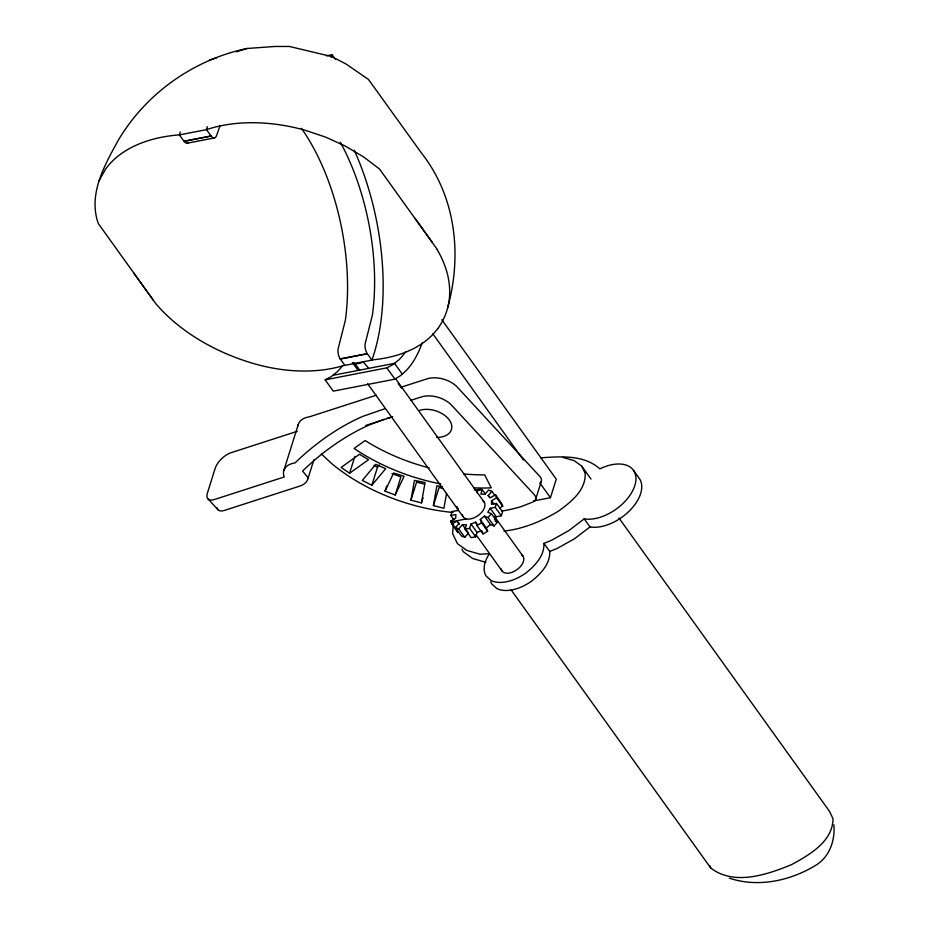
<?xml version="1.0" encoding="UTF-8"?>
<svg xmlns="http://www.w3.org/2000/svg" width="929" height="929" viewBox="0 0 929 929"><rect width="100%" height="100%" fill="white"/><g stroke="black" fill="none" stroke-linecap="round" stroke-linejoin="round"><path stroke-width="1.39" d="M833.87 824.778C835.287 840.687 829.26 857.804 814.756 865.874C789.65 880.959 757.646 887.729 729.335 878.137M494.925 495.552L491.894 491.325L488.143 495.563L490.431 497.758L495.494 494.785L496.632 497.781L491.569 500.754L491.487 504.342L496.504 503.425L502.577 511.879L501.288 515.816L496.272 516.733L494.46 519.752M540.678 457.823C560.535 456.464 583.993 454.548 599.867 468.866A36.637 21.53 -35.7 0 1 634.832 485.542A36.637 21.53 -35.7 0 1 584.19 518.858L568.815 530.622L551.327 540.399L543.941 543.372C544.557 555.67 535.139 565.575 526.197 572.775A34.106 20.043 -35.7 0 1 490.976 580.428L486.111 576.038A34.106 20.043 -35.7 0 1 489.455 553.672L480.072 554.241L466.846 550.433L457.323 543.511L452.574 533.443L453.329 524.966L454.78 527.173M543.941 543.372L549.736 551.443C550.351 563.74 540.933 573.646 531.992 580.846A34.106 20.043 -35.7 0 1 496.771 588.498L491.905 584.12A34.106 20.043 -35.7 0 1 490.756 581.775M410.932 500.197L414.439 480.398L425.064 482.511L421.464 502.891L410.932 500.197L416.598 482.105L424.507 484.125M446.57 493.334L443.923 508.279L433.402 505.585L436.897 485.786L442.216 486.842M447.581 308.091C462.247 255.208 455.965 196.669 421.255 152.751L368.499 79.476L346.099 64.02L331.607 56.53L289.465 46.485L275.181 46.45L247.079 48.482L236.163 51.827M247.079 48.482C193.673 59.607 146.05 93.353 118.238 140.314C104.512 165.327 87.907 194.3 98.311 223.575L155.596 303.388A150.974 96.233 17.4 0 0 255.568 364.11A123.243 78.559 17.4 0 0 342.766 365.794L374.004 359.697A123.243 78.559 17.4 0 0 437.664 328.669M331.188 57.435L332.048 54.718L326.439 55.81M283.809 470.597L298.267 424.483M307.94 478.737L313.886 459.75M349.583 473.233L368.511 459.704L359.488 454.293L341.117 467.426L349.583 473.233L354.855 456.429M371.844 485.24L385.674 468.704L375.757 464.349L362.322 480.409L371.844 485.24L377.522 467.148L379.357 464.941M385.036 491.174L393.641 473L404.069 476.287L395.197 495.006L385.036 491.174L386.65 486.006M395.197 495.006L400.875 476.914L391.968 473.558M421.464 502.891L423.078 497.723M433.402 505.585L439.069 487.481L443.017 488.503M535.603 499.512L541.27 481.408M533.629 500.952L550.456 497.689L556.25 479.167L441.809 319.739M453.863 519.706L450.82 515.479L452.109 511.542L457.126 510.625L458.345 508.616M481.791 530.622L477.088 532.445L475.66 536.811L471.131 537.636L465.057 529.182L466.497 524.815L462.456 524.595L458.705 528.833L455.442 527.579L459.193 523.341L456.905 521.146L451.842 524.119L457.916 532.572L457.056 530.343M477.03 492.742L477.75 490.558L482.267 489.734L485.31 493.961M475.66 536.811L469.586 528.346L471.015 523.991L475.718 522.168L477.239 524.281M482.267 489.734L480.839 494.089L484.868 494.309L488.619 490.071L491.894 491.325M501.288 515.816L495.215 507.362L496.504 503.425M220.115 125.45L216.666 135.32A8.059 4.018 79 0 1 211.51 136.586L206.482 129.654A175.476 87.454 79 0 1 207.318 126.692M98.799 181.352L105.546 169.136A133.648 85.189 17.4 0 1 179.425 134.879L206.482 129.654A133.648 85.189 17.4 0 1 305.409 130.327L325.905 137.225L345.402 146.132L363.402 156.804L379.462 168.95L436.758 248.763M495.215 507.362L490.198 508.279L487.783 512.297L491.406 513.679L497.479 522.133L494.1 525.965L490.466 524.571L484.404 516.118L480.281 519.485L481.547 522.806L487.62 531.26L483.057 533.943L476.983 525.489L475.718 522.168M455.442 527.579L461.504 536.033L464.779 537.287L468.53 533.049M484.404 516.118L488.027 517.499L491.406 513.679M487.62 531.26L486.355 527.939L490.466 524.571M633.578 470.457L639.373 478.528A36.637 21.53 -35.7 0 1 629.142 511.182A36.637 21.53 -35.7 0 1 589.996 526.929L574.61 538.692L557.121 548.47L549.736 551.443M342.209 366.096A124.277 61.941 79 0 1 336.983 372.006L331.27 376.605L325.138 379.833L333.267 391.144L394.964 379.16L400.922 375.351L406.472 370.276A134.728 67.143 79 0 0 422.184 342.871M451.842 524.119L450.704 521.123L455.756 518.15L455.837 514.561L450.82 515.479M499.663 508.024L502.705 506.235L501.555 503.239L495.494 494.785M476.983 525.489L481.547 522.806M325.138 379.833L386.836 367.849L392.967 364.621L398.68 360.022A124.277 61.941 79 0 0 405.532 351.859M384.107 419.304L370.23 424.553A133.335 68.746 -42.7 0 0 302.564 471.049L308.138 477.831A21.344 13.598 17.4 0 1 299.904 486.053L224.365 510.439A12.704 6.549 -42.7 0 1 217.014 507.629M376.384 395.197L309.485 416.796A20.74 13.227 17.4 0 0 297.954 426.005M400.968 387.254L426.91 378.881A22.47 14.318 17.4 0 1 457.509 387.358L539.842 476.438A8.64 5.504 17.4 0 1 539.97 483.103M297.28 431.311L231.321 452.609A15.99 8.245 -42.7 0 0 215.156 468.402L207.318 493.404A12.704 6.549 -42.7 0 0 214.309 499.547L284.204 476.983A20.74 13.227 17.4 0 1 295.039 462.909A133.335 68.746 -42.7 0 1 362.693 416.413L385.163 408.621M410.548 400.422L421.243 396.973A22.47 14.318 17.4 0 1 451.831 405.45L534.175 494.542A8.64 5.504 17.4 0 1 532.886 501.997L521.483 506.491A152.159 96.988 17.4 0 1 501.997 511.055M365.817 425.447L392.688 416.773L386.58 418.514M209.42 60.037L216.678 57.819M180.272 131.953A175.476 87.454 79 0 0 179.436 134.902L183.954 141.196L210.999 135.948M184.093 141.371L211.138 136.11M187.193 143.217L214.239 137.956M340.211 358.873L367.257 353.624M301.426 128.33A159.207 79.337 79 0 1 345.356 320.319L338.388 347.841A8.059 4.018 79 0 0 339.851 358.327L340.339 359.07L367.385 353.81L371.902 360.104A175.476 87.454 79 0 0 354.297 150.289M332.861 375.328L394.546 363.344L402.28 374.108M450.995 521.889L466.463 518.881M465.057 529.182L469.586 528.346M503.994 531.086C523.364 528.949 541.77 521.274 558.317 511.217C570.778 502.229 585.793 490.535 585.212 473.546L581.717 466.126L574.168 460.633L563.09 457.451M474.278 489.955L481.303 489.258M485.867 562.312L472.64 558.503L463.118 551.582L461.922 549.062M352.985 362.682L355.029 363.471A12.82 7.537 -35.7 0 0 363.355 361.95L368.662 368.372M495.064 521.215L497.479 522.133M373.946 465.336L377.522 467.148M511.171 589.95L710.778 868.046C734.165 886.045 767.006 874.7 791.496 864.655C809.298 854.959 832.686 841.732 833.034 818.809L829.539 811.389L618.923 517.976M321.353 453.944L332.176 464.001A152.159 96.988 17.4 0 0 453.062 512.471M208.154 499.082L218.222 509.963M183.954 141.196L184.465 141.847A8.059 4.018 79 0 0 188.622 142.439M153.285 300.16L133.741 273.091M332.048 54.718L335.404 59.398M415.124 218.431L432.24 242.283M581.717 466.126L591.018 479.085M584.19 518.858L589.996 526.929M432.809 333.79L523.375 459.96M540.295 483.533L550.456 497.689M496.446 497.665L502.705 506.235M488.143 495.563L489.664 497.677M491.569 500.754L493.845 503.924M490.198 508.279L496.272 516.733M395.406 378.44L484.183 502.124M494.449 516.431L523.039 556.25M398.204 383.514L401.583 388.229M386.836 367.849L394.964 379.16M488.027 517.499L494.1 525.965M480.281 519.485L486.355 527.939M471.015 523.991L477.088 532.445M352.393 362.484L357.468 369.556M367.617 383.689L463.153 516.791M475.95 534.616L502.008 570.917M462.456 524.595L467.775 531.992M456.905 521.146L459.181 524.316M340.339 359.07L344.856 365.364M458.705 528.833L464.779 537.287M450.704 521.123L452.98 524.293M354.89 363.413L359.686 370.125M367.385 353.81L366.909 353.066A8.059 4.018 79 0 1 365.434 342.58L372.413 315.059A159.207 79.337 79 0 0 340.304 142.172M709.617 865.573L710.778 868.046M482.209 531.736L483.057 533.943M457.068 506.514L457.962 510.741M482.743 500.743A12.82 7.537 -35.7 0 1 477.82 515.746L474.951 517.43A12.82 7.537 -35.7 0 1 466.637 518.951L464.581 518.161A12.82 7.537 -35.7 0 1 462.433 514.91M521.599 554.868A12.82 7.537 -35.7 0 1 516.675 569.872L513.807 571.556A12.82 7.537 -35.7 0 1 505.492 573.077L503.437 572.299A12.82 7.537 -35.7 0 1 501.288 569.036M436.676 248.775A150.974 96.233 17.4 0 1 437.756 328.715M419.641 410.351A20.705 13.203 17.4 0 1 449.88 420.814A20.705 13.203 17.4 0 1 436.63 437.42M463.803 473.941A148.919 94.932 17.4 0 0 484.648 474.858L491.278 487.853A155.131 98.88 17.4 0 1 473.836 487.841M429.233 467.879A148.919 94.932 17.4 0 1 365.132 440.555L354.088 448.44A155.131 98.88 17.4 0 0 440.706 483.904"/></g></svg>
